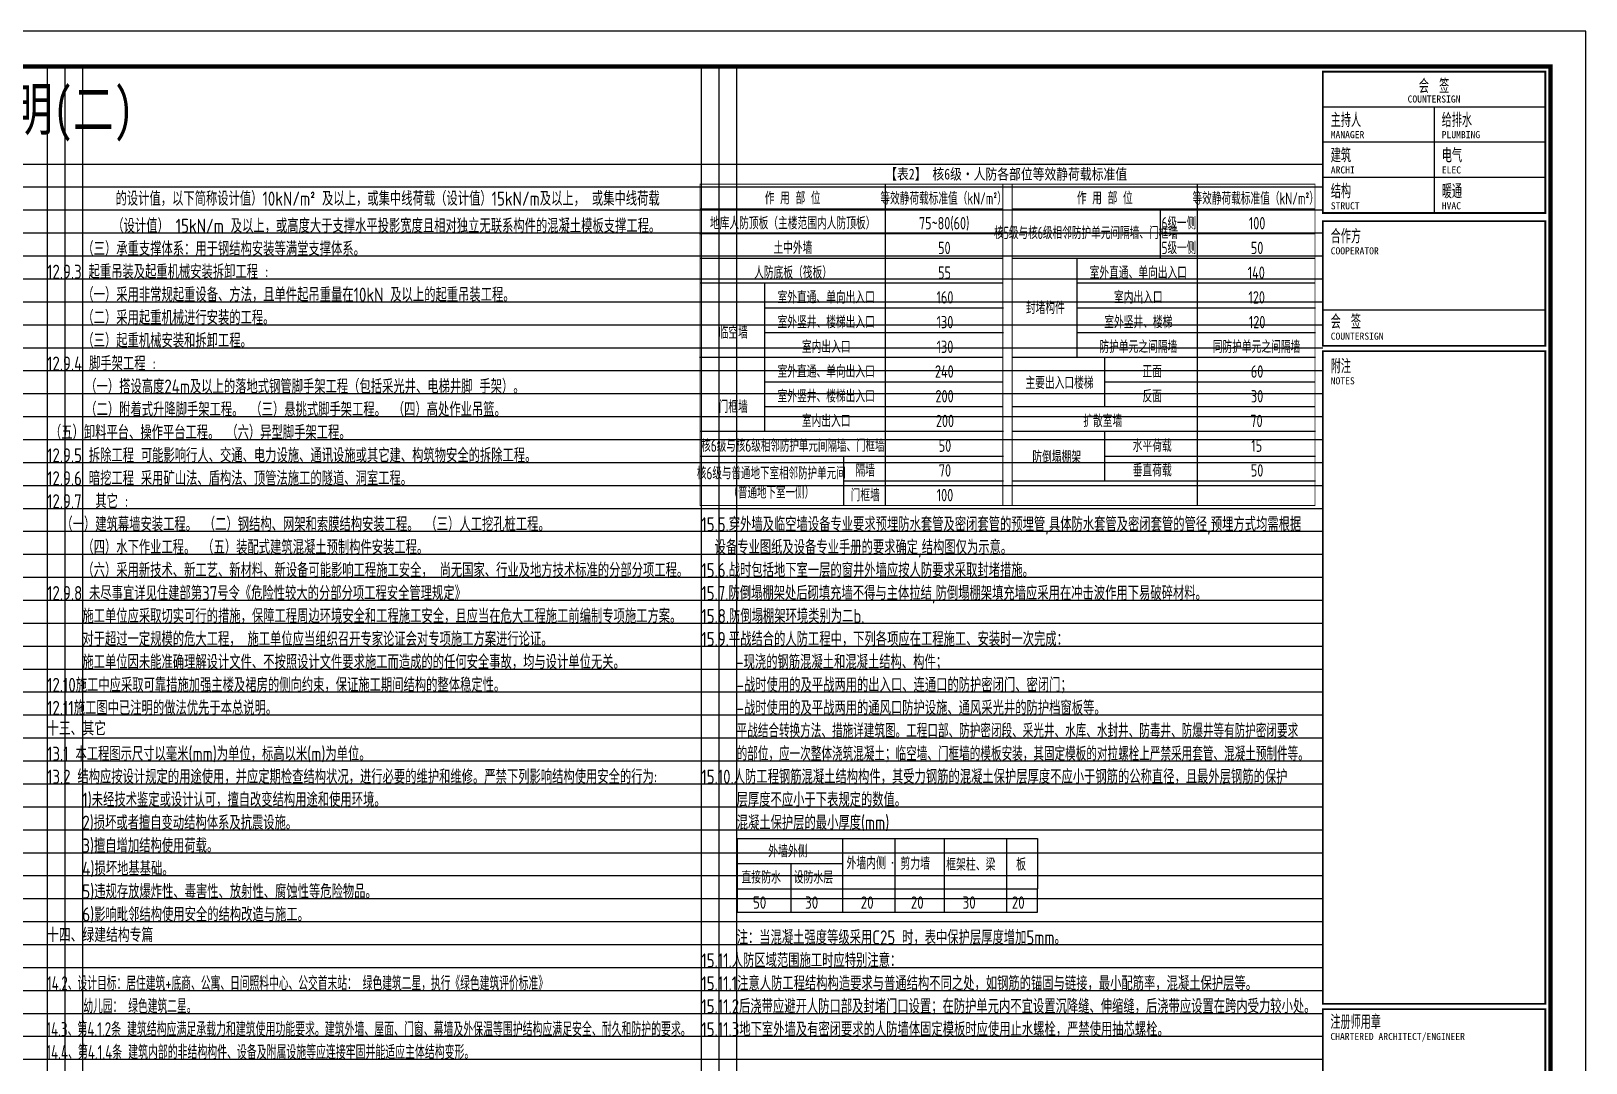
# Model space of a CAD drawing. Extents: x 698102 to 803227, y -138366 to 57555.
# Drawn here: x 738180 to 782202, y -39994 to -10776 of the extents above; entities that cross this region are included whole.
import ezdxf
from ezdxf.enums import TextEntityAlignment as Align

# ---------------------------------------------------------------- set-up
doc = ezdxf.new("R2010")
doc.units = 0
doc.header["$LTSCALE"] = 500
doc.layers.get('Defpoints').update_dxf_attribs({"color": 1, "linetype": 'CONTINUOUS'})
doc.layers.add('_TSZ_PLOT_MARK', color=1, linetype='CONTINUOUS', plot=False)
doc.layers.add('S-MODIFY-云线', color=3, linetype='CONTINUOUS', plot=False)
for name, color, linetype in [('A-ANNO-TITLE', 4, 'CONTINUOUS'), ('SM3', 4, 'CONTINUOUS'), ('TAB', 132, 'CONTINUOUS'), ('TEXT', 7, 'CONTINUOUS'), ('TEXT12', 6, 'CONTINUOUS'), ('TEXT13', 103, 'CONTINUOUS'), ('THICK', 6, 'CONTINUOUS'), ('编号', 4, 'CONTINUOUS')]:
    doc.layers.add(name, color=color, linetype=linetype)
doc.styles.add('-宋体', font='', dxfattribs={"width": 0.8})
doc.styles.add('-黑体', font='simhei.ttf', dxfattribs={"width": 0.8})
doc.styles.add('TSSD_Norm', font='tssdeng.shx', dxfattribs={"width": 0.8, "bigfont": 'hztxt.shx'})
doc.styles.add('TSSD_Rein', font='tssdeng.shx', dxfattribs={"width": 0.7, "bigfont": 'hztxt.shx'})
doc.styles.add('黑体', font='simhei.ttf')
doc.styles.get('-宋体').set_extended_font_data('SimSun')

msp = doc.modelspace()

# ---------------------------------------------------------------- linework, layer by layer
at = {"layer": '_TSZ_PLOT_MARK'}
msp.add_lwpolyline([(698101.92, -70175.96), (782201.92, -70175.96), (782201.92, -10775.96), (698101.92, -10775.96)], close=True, dxfattribs=at)
msp.add_lwpolyline([(698101.92, -70175.96), (782201.92, -70175.96), (782201.92, -10775.96), (698101.92, -10775.96)], close=True, dxfattribs=at)
at = {"layer": 'A-ANNO-TITLE'}
for p, q in [((781051.92, -11925.96), (774751.92, -11925.96)), ((781051.92, -12925.96), (774751.92, -12925.96)), ((777901.92, -12925.96), (777901.92, -15925.96)), ((781051.92, -13925.96), (774751.92, -13925.96)), ((781051.92, -13925.96), (774751.92, -13925.96)), ((781051.92, -14925.96), (774751.92, -14925.96)), ((781051.92, -15925.96), (774751.92, -15925.96)), ((781051.92, -18682.65, 100), (774751.92, -18682.65, 100)), ((781051.92, -19686.85, 100), (774751.92, -19686.85, 100)), ((781051.92, -38321.34), (774751.92, -38321.34)), ((781051.92, -38471.34), (774751.92, -38471.34))]:
    msp.add_line(p, q, dxfattribs=at)
msp.add_lwpolyline([(698101.92, -70175.96), (782201.92, -70175.96), (782201.92, -10775.96), (698101.92, -10775.96)], close=True, dxfattribs=at)
for points, const_width in [([(700601.92, -69175.96), (781201.92, -69175.96), (781201.92, -11775.96), (700601.92, -11775.96)], 120), ([(774751.92, -11925.96), (774751.92, -15925.96), (781051.92, -15925.96), (781051.92, -11925.96)], 50), ([(774751.92, -19686.85), (781051.92, -19686.85), (781051.92, -16157.8), (774751.92, -16157.8)], 50), ([(774751.92, -38471.34), (774751.92, -48931.89), (781051.92, -48931.89), (781051.92, -38471.34), (781051.92, -38471.34), (774751.92, -38471.34)], 50)]:
    msp.add_lwpolyline(points, close=True, dxfattribs=dict(at, const_width=const_width))
at = {"layer": 'A-ANNO-TITLE', "const_width": 50, "elevation": 100}
msp.add_lwpolyline([(774751.92, -19836.85), (774751.92, -38321.34), (781051.92, -38321.34), (781051.92, -19836.85), (781051.92, -19836.85), (774751.92, -19836.85)], close=True, dxfattribs=at)
at = {"layer": 'Defpoints'}
for p, q in [((738631.93, -11775.96), (738631.93, -69175.96)), ((739131.93, -11775.96), (739131.93, -69175.96)), ((739631.93, -11775.96), (739631.93, -69175.99)), ((757156.93, -11775.96), (757156.93, -69175.96)), ((757656.93, -11775.96), (757656.93, -69175.96)), ((758156.93, -11775.96), (758156.93, -69175.96))]:
    msp.add_line(p, q, dxfattribs=at)
at = {"layer": 'S-MODIFY-云线', "color": 9}
for p, q in [((700601.92, -14540.84), (774751.92, -14540.84)), ((700601.92, -15190.84), (774751.92, -15190.84)), ((700601.92, -15840.84), (774751.92, -15840.84)), ((700601.92, -16490.84), (774751.92, -16490.84)), ((700601.92, -17140.84), (774751.92, -17140.84)), ((700601.92, -17790.84), (774751.92, -17790.84)), ((700601.92, -18440.84), (774751.92, -18440.84)), ((700601.92, -19090.84), (774751.92, -19090.84)), ((700601.92, -19740.84), (774751.92, -19740.84)), ((700601.92, -20390.84), (774751.92, -20390.84)), ((700601.92, -21040.84), (774751.92, -21040.84)), ((700601.92, -21690.84), (774751.92, -21690.84)), ((700601.92, -22340.84), (774751.92, -22340.84)), ((700601.92, -22990.84), (774751.92, -22990.84)), ((700601.92, -23640.84), (774751.92, -23640.84)), ((700601.92, -24290.84), (774751.92, -24290.84)), ((700601.92, -24940.84), (774751.92, -24940.84)), ((700601.92, -25590.84), (774751.92, -25590.84)), ((700601.92, -26240.84), (774751.92, -26240.84)), ((700601.92, -26890.84), (774751.92, -26890.84)), ((700601.92, -27540.84), (774751.92, -27540.84)), ((700601.92, -28190.84), (774751.92, -28190.84)), ((700601.92, -28840.84), (774751.92, -28840.84)), ((700601.92, -29490.84), (774751.92, -29490.84)), ((700601.92, -30140.84), (774751.92, -30140.84)), ((700601.92, -30790.84), (774751.92, -30790.84)), ((700601.92, -31440.84), (774751.92, -31440.84)), ((700601.92, -32090.84), (774751.92, -32090.84)), ((700601.92, -32740.84), (774751.92, -32740.84)), ((700601.92, -33390.84), (774751.92, -33390.84)), ((700601.92, -34040.84), (774751.92, -34040.84)), ((700601.92, -34690.84), (774751.92, -34690.84)), ((700601.92, -35340.84), (774751.92, -35340.84)), ((700601.92, -35990.84), (774751.92, -35990.84)), ((700601.92, -36640.84), (774751.92, -36640.84)), ((700601.92, -37290.84), (774751.92, -37290.84)), ((700601.92, -37940.84), (774751.92, -37940.84)), ((700601.92, -38590.84), (774751.92, -38590.84)), ((700601.92, -39240.84), (774751.92, -39240.84)), ((700601.92, -39890.84), (774751.92, -39890.84))]:
    msp.add_line(p, q, dxfattribs=at)
at = {"layer": 'TAB'}
for p, q in [((758176.56, -33640.84), (766672.65, -33640.84)), ((758176.56, -35729.74), (758176.56, -33640.84)), ((761159.66, -35729.74), (761159.66, -33640.84)), ((762648.6, -35729.74), (762648.6, -33640.84)), ((764044.94, -35729.74), (764044.94, -33640.84)), ((765805.48, -35729.74), (765805.48, -33640.84)), ((766672.65, -33640.84), (766672.65, -35069.64)), ((761159.66, -34355.24), (758176.56, -34355.24)), ((759702.79, -35729.74), (759702.79, -34355.24)), ((758176.56, -35069.64), (766672.65, -35069.64)), ((766674.96, -35729.74), (766674.96, -35069.64)), ((758176.56, -35729.74), (766674.96, -35729.74))]:
    msp.add_line(p, q, dxfattribs=at)
at = {"layer": 'TEXT'}
msp.add_point((762572.87, -34333.35), dxfattribs=at)
at = {"layer": '编号', "ltscale": 100}
for p, q in [((762368.37, -24209.32), (762368.37, -15109.32)), ((771205.87, -24209.32), (771205.87, -15109.32)), ((770155.87, -17209.32), (770155.87, -15809.32)), ((757106.79, -16509.32), (765693.37, -16509.32)), ((770155.87, -16509.32), (774530.87, -16509.32)), ((757112.58, -17209.32), (765699.16, -17209.32)), ((765944.29, -17209.32), (774530.87, -17209.32)), ((767793.37, -20009.32), (767793.37, -17209.32)), ((757118.37, -17909.32), (765704.95, -17909.32)), ((758955.87, -22109.32), (758955.87, -17909.32)), ((767793.37, -17909.32), (774536.66, -17909.32)), ((758955.87, -18609.32), (765710.74, -18609.32)), ((767793.37, -18609.32), (774542.45, -18609.32)), ((758955.87, -19309.32), (765710.74, -19309.32)), ((767793.37, -19309.32), (774548.24, -19309.32)), ((757106.79, -20009.32), (765693.37, -20009.32)), ((765961.66, -20009.32), (774548.24, -20009.32)), ((768580.87, -21409.32), (768580.87, -20009.32)), ((758955.87, -20709.32), (765699.16, -20709.32)), ((768580.87, -20709.32), (774530.87, -20709.32)), ((758955.87, -21409.32), (765704.95, -21409.32)), ((765950.08, -21409.32), (774536.66, -21409.32)), ((757124.16, -22109.32), (765710.74, -22109.32)), ((765955.87, -22109.32), (774542.45, -22109.32)), ((768580.87, -23509.32), (768580.87, -22109.32)), ((757124.16, -22809.32), (765710.74, -22809.32)), ((761187.12, -24209.32), (761187.12, -22809.32)), ((768580.87, -22809.32), (774548.24, -22809.32)), ((761196.56, -23509.32), (765710.74, -23509.32)), ((765961.66, -23509.32), (774548.24, -23509.32))]:
    msp.add_line(p, q, dxfattribs=at)
at = {"layer": '编号', "ltscale": 100, "const_width": 26.25}
for points in [[(757118.37, -15109.32), (765693.37, -15109.32), (765693.37, -24209.32), (757118.37, -24209.32)], [(757118.37, -15109.32), (774530.87, -15109.32), (774530.87, -24209.32), (757118.37, -24209.32)], [(765955.87, -15109.32), (774530.87, -15109.32), (774530.87, -24209.32), (765955.87, -24209.32)]]:
    msp.add_lwpolyline(points, close=True, dxfattribs=at)
for points in [[(757106.79, -15809.32), (765681.79, -15809.32)], [(765944.29, -15809.32), (774519.29, -15809.32)]]:
    msp.add_lwpolyline(points, dxfattribs=at)

# ---------------------------------------------------------------- texts
at = {"layer": 'A-ANNO-TITLE', "style": '-宋体', "width": 0.6}
msp.add_text('会  签', height=350, dxfattribs=at).set_placement((777901.92, -12495.32), align=Align.CENTER)
at = {"layer": 'A-ANNO-TITLE', "style": '-宋体'}
msp.add_text('COUNTERSIGN', height=200, dxfattribs=at).set_placement((777901.92, -12799.19), align=Align.CENTER)
at = {"layer": 'A-ANNO-TITLE', "style": '-宋体', "width": 0.6}
for s, p in [('主持人', (774976.11, -13458.25)), ('给排水', (778118.73, -13458.25)), ('建筑', (774976.11, -14458.25)), ('电气', (778121.95, -14458.25, 100)), ('结构', (774979.33, -15472.31, 100)), ('暖通', (778121.95, -15472.31, 100)), ('合作方', (774976.11, -16748.78)), ('会  签  ', (774976.11, -19164.92)), ('附注', (774976.11, -20428.73)), ('注册师用章', (774967.29, -38996.4))]:
    msp.add_text(s, height=350, dxfattribs=at).set_placement(p)
at = {"layer": 'A-ANNO-TITLE', "style": '-宋体'}
for s, p in [('MANAGER', (774976.11, -13808.25)), ('PLUMBING', (778118.73, -13808.25)), ('ARCHI', (774979.33, -14808.25, 100)), ('ELEC', (778121.95, -14808.25, 100)), ('STRUCT', (774979.33, -15822.31, 100)), ('HVAC', (778121.95, -15822.31, 100)), ('COOPERATOR', (774976.11, -17098.78)), ('COUNTERSIGN', (774976.11, -19514.92)), ('NOTES', (774976.11, -20778.73)), ('CHARTERED ARCHITECT/ENGINEER', (774967.29, -39346.4))]:
    msp.add_text(s, height=200, dxfattribs=at).set_placement(p)
at = {"layer": 'SM3', "style": '-黑体', "width": 0.8}
msp.add_text('【表2】 核6级·人防各部位等效静荷载标准值', height=306.25, dxfattribs=at).set_placement((765787.55, -14978.07), align=Align.CENTER)
at = {"layer": 'TEXT', "style": 'TSSD_Norm', "width": 0.8}
msp.add_text('的设计值，以下简称设计值）10kN/m\x8c2\x8d 及以上，或集中线荷载（设计值）15kN/m及以上， 或集中线荷载', height=400, dxfattribs=at).set_placement((740571.42, -15840.84), align=Align.BOTTOM_LEFT)
at = {"layer": 'TEXT'}
for s, style, width, p in [('（设计值） 15kN/m 及以上，或高度大于支撑水平投影宽度且相对独立无联系构件的混凝土模板支撑工程。   ', 'TSSD_Norm', 0.8, (740481.11, -16490.84)), ('（三）承重支撑体系：用于钢结构安装等满堂支撑体系。 ', 'TSSD_Norm', 0.8, (739631.93, -17140.84)), ('12.9.3 起重吊装及起重机械安装拆卸工程 : ', 'TSSD_Norm', 0.8, (738631.93, -17790.84)), ('（一）采用非常规起重设备、方法，且单件起吊重量在10kN 及以上的起重吊装工程。 ', 'TSSD_Norm', 0.8, (739631.93, -18440.84)), ('（二）采用起重机械进行安装的工程。 ', 'TSSD_Norm', 0.8, (739631.93, -19090.84)), ('（三）起重机械安装和拆卸工程。 ', 'TSSD_Norm', 0.8, (739631.93, -19740.84)), ('12.9.4 脚手架工程 :', 'TSSD_Norm', 0.8, (738631.93, -20390.84)), ('（一）搭设高度24m及以上的落地式钢管脚手架工程（包括采光井、电梯井脚 手架）。', 'TSSD_Norm', 0.8, (739713.77, -21040.84)), ('（二）附着式升降脚手架工程。 （三）悬挑式脚手架工程。 （四）高处作业吊篮。 ', 'TSSD_Norm', 0.8, (739713.77, -21690.84)), ('（五）卸料平台、操作平台工程。 （六）异型脚手架工程。', 'TSSD_Norm', 0.8, (738713.77, -22340.84)), ('12.9.5 拆除工程 可能影响行人、交通、电力设施、通讯设施或其它建、构筑物安全的拆除工程。 ', 'TSSD_Norm', 0.8, (738631.93, -22990.84)), ('12.9.6 暗挖工程 采用矿山法、盾构法、顶管法施工的隧道、洞室工程。', 'TSSD_Norm', 0.8, (738631.93, -23640.84)), ('12.9.7  其它 :', 'TSSD_Norm', 0.8, (738631.93, -24290.84)), ('（一）建筑幕墙安装工程。 （二）钢结构、网架和索膜结构安装工程。 （三）人工挖孔桩工程。', 'TSSD_Norm', 0.8, (739037.56, -24940.84)), ('（四）水下作业工程。 （五）装配式建筑混凝土预制构件安装工程。 ', 'TSSD_Norm', 0.8, (739631.93, -25590.84)), ('（六）采用新技术、新工艺、新材料、新设备可能影响工程施工安全， 尚无国家、行业及地方技术标准的分部分项工程。 ', 'TSSD_Norm', 0.8, (739631.93, -26240.84)), ('12.9.8 未尽事宜详见住建部第37号令《危险性较大的分部分项工程安全管理规定》 ', 'TSSD_Norm', 0.8, (738631.93, -26890.84)), ('施工单位应采取切实可行的措施，保障工程周边环境安全和工程施工安全，且应当在危大工程施工前编制专项施工方案。', 'TSSD_Norm', 0.8, (739631.93, -27540.84)), ('对于超过一定规模的危大工程， 施工单位应当组织召开专家论证会对专项施工方案进行论证。', 'TSSD_Norm', 0.8, (739631.93, -28190.84)), ('施工单位因未能准确理解设计文件、不按照设计文件要求施工而造成的的任何安全事故，均与设计单位无关。', 'TSSD_Norm', 0.8, (739631.93, -28840.84)), ('12.11施工图中已注明的做法优先于本总说明。', 'TSSD_Norm', 0.8, (738631.93, -30140.84)), ('13.1 本工程图示尺寸以毫米(mm)为单位，标高以米(m)为单位。', 'TSSD_Norm', 0.8, (738631.93, -31440.84)), ('14.3、第4.1.2条 建筑结构应满足承载力和建筑使用功能要求。建筑外墙、屋面、门窗、幕墙及外保温等围护结构应满足安全、耐久和防护的要求。', 'TSSD_Rein', 0.7, (738612.29, -39240.84)), ('14.4、第4.1.4条 建筑内部的非结构构件、设备及附属设施等应连接牢固并能适应主体结构变形。', 'TSSD_Rein', 0.7, (738612.29, -39890.84))]:
    msp.add_text(s, height=400, dxfattribs=dict(at, style=style, width=width)).set_placement(p)
at = {"layer": 'TEXT', "ltscale": 99, "style": 'TSSD_Norm'}
for s, width, p in [('15.5.穿外墙及临空墙设备专业要求预埋防水套管及密闭套管的预埋管,具体防水套管及密闭套管的管径,预埋方式均需根据', 0.8, (757156.93, -24940.84)), ('设备专业图纸及设备专业手册的要求确定,结构图仅为示意。', 0.8, (757533.8, -25590.84)), ('15.6.战时包括地下室一层的窗井外墙应按人防要求采取封堵措施。', 0.8, (757156.93, -26240.84)), ('15.7.防倒塌棚架处后砌填充墙不得与主体拉结,防倒塌棚架填充墙应采用在冲击波作用下易破碎材料。', 0.8, (757156.93, -26890.84)), ('15.8.防倒塌棚架环境类别为二b.', 0.8, (757156.93, -27540.84)), ('15.9.平战结合的人防工程中，下列各项应在工程施工、安装时一次完成：', 0.8, (757156.93, -28190.84)), ('-现浇的钢筋混凝土和混凝土结构、构件；', 0.8, (758146.7, -28840.84)), ('-战时使用的及平战两用的出入口、连通口的防护密闭门、密闭门；', 0.8, (758156.93, -29490.84)), ('-战时使用的及平战两用的通风口防护设施、通风采光井的防护档窗板等。', 0.8, (758156.93, -30140.84)), ('%%145平战结合转换方法、措施详建筑图。工程口部、防护密闭段、采光井、水库、水封井、防毒井、防爆井等有防护密闭要求', 0.75, (758156.93, -30790.84)), ('的部位，应一次整体浇筑混凝土；临空墙、门框墙的模板安装，其固定模板的对拉螺栓上严禁采用套管、混凝土预制件等。', 0.75, (758156.93, -31440.84)), ('15.10.人防工程钢筋混凝土结构构件，其受力钢筋的混凝土保护层厚度不应小于钢筋的公称直径，且最外层钢筋的保护', 0.8, (757156.93, -32090.84)), ('层厚度不应小于下表规定的数值。', 0.8, (758156.93, -32740.84)), ('混凝土保护层的最小厚度(mm)', 0.8, (758156.93, -33390.84)), ('注：当混凝土强度等级采用C25 时，表中保护层厚度增加5mm。', 0.8, (758156.93, -36640.84)), ('15.11.人防区域范围施工时应特别注意：', 0.8, (757156.93, -37290.84)), ('15.11.1注意人防工程结构构造要求与普通结构不同之处，如钢筋的锚固与链接，最小配筋率，混凝土保护层等。', 0.8, (757156.93, -37940.84)), ('15.11.2后浇带应避开人防口部及封堵门口设置；在防护单元内不宜设置沉降缝、伸缩缝，后浇带应设置在跨内受力较小处。 ', 0.8, (757156.93, -38590.84)), ('15.11.3地下室外墙及有密闭要求的人防墙体固定模板时应使用止水螺栓，严禁使用抽芯螺栓。', 0.8, (757156.93, -39240.84))]:
    msp.add_text(s, height=400, dxfattribs=dict(at, width=width)).set_placement(p)
at = {"layer": 'TEXT', "color": 3, "style": 'TSSD_Norm', "width": 0.8}
for s, p in [('12.10施工中应采取可靠措施加强主楼及裙房的侧向约束，保证施工期间结构的整体稳定性。', (738631.93, -29490.84)), ('13.2 结构应按设计规定的用途使用，并应定期检查结构状况，进行必要的维护和维修。严禁下列影响结构使用安全的行为:', (738631.93, -32090.84)), ('1)未经技术鉴定或设计认可，擅自改变结构用途和使用环境。', (739631.93, -32740.84)), ('2)损坏或者擅自变动结构体系及抗震设施。', (739631.93, -33390.84)), ('3)擅自增加结构使用荷载。', (739631.93, -34040.84)), ('4)损坏地基基础。', (739631.93, -34690.84)), ('5)违规存放爆炸性、毒害性、放射性、腐蚀性等危险物品。', (739631.93, -35340.84)), ('6)影响毗邻结构使用安全的结构改造与施工。', (739631.93, -35990.84))]:
    msp.add_text(s, height=400, dxfattribs=at).set_placement(p)
at = {"layer": 'TEXT', "style": 'TSSD_Norm', "width": 0.8}
for s, p in [('外墙外侧', (759609.56, -33998.04)), ('外墙内侧', (761825.21, -34335.96)), ('剪力墙', (763213.7, -34350.73)), ('框架柱、梁', (764786.97, -34379.54)), ('板', (766211, -34373.39)), ('直接防水', (758850.89, -34739.63)), ('设防水层', (760330.77, -34739.63)), ('50', (758806.73, -35454.03)), ('30', (760281.07, -35454.03)), ('20', (761852.23, -35454.03)), ('20', (763269.28, -35454.03)), ('30', (764739.74, -35454.03)), ('20', (766128.4, -35454.03))]:
    msp.add_text(s, height=350, dxfattribs=at).set_placement(p, align=Align.MIDDLE_CENTER)
at = {"layer": 'TEXT', "color": 3, "ltscale": 99, "style": 'TSSD_Rein', "width": 0.69}
for s, p in [('14.2、设计目标：居住建筑+底商、公寓、日间照料中心、公交首末站： 绿色建筑二星，执行《绿色建筑评价标准》', (738631.93, -37940.84)), ('幼儿园： 绿色建筑二星。', (739660.39, -38590.84))]:
    msp.add_text(s, height=400, dxfattribs=at).set_placement(p)
at = {"layer": 'TEXT12', "style": 'TSSD_Rein'}
for s, width, p in [('地库人防顶板（主楼范围内人防顶板）', 0.75, (759742.79, -16390.84)), ('75~80(60)', 0.75, (764031.73, -16390.84)), ('核5级与核6级相邻防护单元间隔墙、门框墙', 0.6, (768047.96, -16666.25)), ('6级一侧', 0.7, (770675.48, -16390.84)), ('100', 0.75, (772892.39, -16390.84)), ('土中外墙', 0.75, (759748.58, -17090.84)), ('5级一侧', 0.7, (770675.48, -17090.84)), ('50', 0.75, (764037.52, -17090.84)), ('50', 0.75, (772892.39, -17090.84)), ('人防底板（筏板）', 0.75, (759754.37, -17790.84)), ('55', 0.75, (764043.31, -17790.84)), ('室外直通、单向出入口', 0.75, (769529.49, -17790.84)), ('140', 0.75, (772869.23, -17790.84)), ('室外直通、单向出入口', 0.75, (760691.99, -18490.84)), ('160', 0.75, (764054.89, -18490.84)), ('封堵构件', 0.75, (766897.11, -18788.18)), ('室内出入口', 0.75, (769529.49, -18490.84)), ('120', 0.75, (772880.81, -18490.84)), ('室外竖井、楼梯出入口', 0.75, (760691.99, -19190.84)), ('130', 0.75, (764054.89, -19190.84)), ('室外竖井、楼梯', 0.75, (769529.49, -19190.84)), ('120', 0.75, (772892.39, -19190.84)), ('临空墙', 0.75, (758059.61, -19488.18)), ('室内出入口', 0.75, (760691.99, -19890.84)), ('130', 0.75, (764054.89, -19890.84)), ('防护单元之间隔墙', 0.75, (769529.49, -19890.84)), ('同防护单元之间隔墙', 0.75, (772875.02, -19890.84)), ('室外直通、单向出入口', 0.75, (760691.99, -20590.84)), ('240', 0.75, (764037.52, -20590.84)), ('正面', 0.75, (769923.24, -20590.84)), ('60', 0.75, (772892.39, -20590.84)), ('主要出入口楼梯', 0.75, (767298.24, -20913.93)), ('室外竖井、楼梯出入口', 0.75, (760691.99, -21290.84)), ('200', 0.75, (764043.31, -21290.84)), ('反面', 0.75, (769923.24, -21290.84)), ('30', 0.75, (772892.39, -21290.84)), ('门框墙', 0.75, (758059.61, -21588.18)), ('室内出入口', 0.75, (760691.99, -21990.84)), ('200', 0.75, (764054.89, -21990.84)), ('扩散室墙', 0.75, (768522.14, -21990.84)), ('70', 0.75, (772875.02, -21990.84)), ('核6级与核6级相邻防护单元间隔墙、门框墙', 0.7, (759750.14, -22690.84)), ('50', 0.75, (764054.89, -22690.84)), ('水平荷载', 0.75, (769923.24, -22690.84)), ('15', 0.75, (772880.81, -22690.84)), ('防倒塌棚架 ', 0.75, (767298.24, -23013.93)), ('核6级与普通地下室相邻防护单元间', 0.7, (759137.55, -23470.11)), ('隔墙', 0.75, (761796.51, -23390.84)), ('70', 0.75, (764054.89, -23390.84)), ('垂直荷载', 0.75, (769923.24, -23390.84)), ('50', 0.75, (772892.39, -23390.84)), ('（普通地下室一侧）', 0.7, (759137.55, -24013.25)), ('门框墙', 0.75, (761796.51, -24090.84)), ('100', 0.75, (764054.89, -24090.84))]:
    msp.add_text(s, height=350, dxfattribs=dict(at, width=width)).set_placement(p, align=Align.CENTER)
at = {"layer": 'TEXT13', "style": 'TSSD_Rein'}
for s, width, p in [('作 用 部 位', 0.75, (759742.79, -15680.68)), ('等效静荷载标准值（kN/m%%1402%%141）', 0.68, (764016.14, -15689.28)), ('作 用 部 位', 0.75, (768580.29, -15680.68)), ('等效静荷载标准值（kN/m%%1402%%141）', 0.68, (772853.64, -15689.28))]:
    msp.add_text(s, height=350, dxfattribs=dict(at, width=width)).set_placement(p, align=Align.CENTER)
at = {"layer": 'THICK', "style": '黑体', "width": 0.7}
msp.add_text('结构设计总说明(二)', height=1200, dxfattribs=at).set_placement((730779.71, -13583.26))
for s, p in [('十三、其它', (738631.93, -30790.84)), ('十四、绿建结构专篇', (738631.93, -36640.84))]:
    msp.add_text(s, height=350, dxfattribs=at).set_placement(p, align=Align.BOTTOM_LEFT)

doc.saveas('drawing.dxf')
